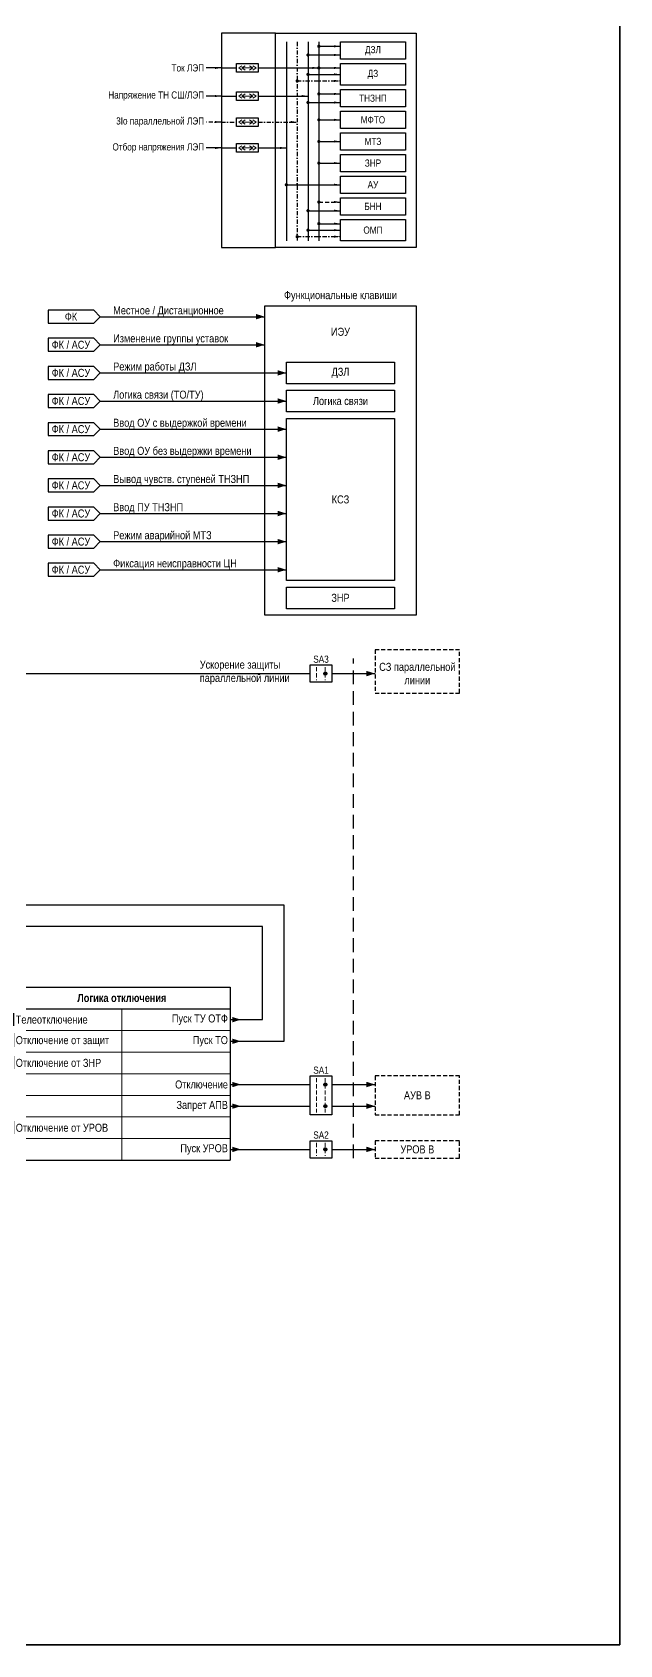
# Model space of a CAD drawing. Header units: millimetres. Extents: x -14593 to 14732, y -17400 to 5232.
# Drawn here: x 4459 to 4730, y -1124 to -378 of the extents above; entities that cross this region are included whole.
import ezdxf
from ezdxf.enums import TextEntityAlignment as Align

# ---------------------------------------------------------------- set-up
doc = ezdxf.new("R2010")
doc.units = ezdxf.units.MM
doc.linetypes.add('штриховая2', pattern=[9.525, 6.35, -3.175])
doc.linetypes.add('штрихпунктирная2', pattern=[12.7, 6.35, -3.175, 0, -3.175])
for name, color, linetype, lineweight in [('Основная', 7, 'Continuous', 30), ('Отключение_включение', 1, 'Continuous', 30), ('Тонкая', 7, 'Continuous', 18), ('Цепи внешние', 84, 'Continuous', 30), ('Цепи внутренние', 5, 'Continuous', 30), ('Цепи ТН', 200, 'Continuous', 30), ('Цепи ТТ', 23, 'Continuous', 30), ('Цепи ТТ  других присоединений', 23, 'штрихпунктирная2', 30), ('Цепь - ФК и АСУ', 132, 'Continuous', 30), ('Штриховая', 7, 'штриховая2', 20)]:
    doc.layers.add(name, color=color, linetype=linetype, lineweight=lineweight)
doc.layers.add('Рамка', color=8, linetype='Continuous', lineweight=35, plot=False)
doc.styles.add('Narrow', font='ARIALN.TTF')
doc.styles.add('Табл дан', font='ARIALN.TTF')
doc.styles.add('Табл загол', font='ARIALNB.TTF')

# ---------------------------------------------------------------- blocks, each defined once
blk = doc.blocks.new('*T249')
at = {"layer": 'Основная', "color": 0, "linetype": 'ByBlock', "lineweight": -2, "transparency": 16777216}
for p, q in [((0, 0), (100, 0)), ((0, 0), (0, -10)), ((100, 0), (100, -10))]:
    blk.add_line(p, q, dxfattribs=at)
at = {"layer": 'Основная', "color": 0, "linetype": 'ByBlock', "lineweight": 30, "transparency": 16777216}
for p, q in [((0, -10), (100, -10)), ((0, -10), (0, -80)), ((100, -10), (100, -80)), ((0, -80), (100, -80))]:
    blk.add_line(p, q, dxfattribs=at)
at = {"layer": 'Основная', "color": 0, "linetype": 'ByBlock', "lineweight": 18, "transparency": 16777216}
for p, q in [((50, -10), (50, -80)), ((0, -20), (100, -20)), ((0, -30), (100, -30)), ((0, -40), (100, -40)), ((0, -50), (100, -50)), ((0, -60), (100, -60)), ((0, -70), (100, -70))]:
    blk.add_line(p, q, dxfattribs=at)
at = {"layer": 'Основная', "color": 0, "transparency": 16777216, "char_height": 3.7}
for s, insert, width, attachment_point, style in [('{\\C256;Логика отключения}', (50, -5), 97, 5, 'Табл загол'), ('Телеотключение', (1, -15), 48, 4, 'Табл дан'), ('Пуск ТУ ОТФ', (99, -15), 48, 6, 'Табл дан'), ('{\\C256;Отключение от защит}', (1, -25), 48, 4, 'Табл дан'), ('Пуск ТО', (99, -25), 48, 6, 'Табл дан'), ('Отключение от ЗНР', (1, -35), 48, 4, 'Табл дан'), ('Отключение', (99, -45), 48, 6, 'Табл дан'), ('Запрет АПВ', (99, -55), 48, 6, 'Табл дан'), ('Отключение от УРОВ', (1, -65), 48, 4, 'Табл дан'), ('Пуск УРОВ', (99, -75), 48, 6, 'Табл дан')]:
    blk.add_mtext(s, dxfattribs=dict(at, insert=insert, width=width, attachment_point=attachment_point, style=style))
blk = doc.blocks.new('Point')
at = {"layer": 'Основная', "color": 0, "const_width": 1.5}
blk.add_lwpolyline([(-0.75, 0, 1), (0.75, 0, 1)], format="xyb", close=True, dxfattribs=at)

msp = doc.modelspace()

# ---------------------------------------------------------------- hatches: boundary and pattern name
at = {"lineweight": 25, "ltscale": 0.25}
h = msp.add_hatch(color=256, dxfattribs=at)
edge = h.paths.add_edge_path()
edge.add_arc((4594, -675), 0.75, 0, 360)
h = msp.add_hatch(color=256, dxfattribs=at)
edge = h.paths.add_edge_path()
edge.add_arc((4594, -865), 0.75, 0, 360)
h = msp.add_hatch(color=256, dxfattribs=at)
edge = h.paths.add_edge_path()
edge.add_arc((4594, -875), 0.75, 0, 360)
h = msp.add_hatch(color=256, dxfattribs=at)
edge = h.paths.add_edge_path()
edge.add_arc((4594, -895), 0.75, 0, 360)

# ---------------------------------------------------------------- linework, layer by layer
for centre in [(4594, -675), (4594, -865), (4594, -875), (4594, -895)]:
    msp.add_circle(centre, 0.75, dxfattribs=at)
at = {"layer": 'Основная', "ltscale": 0.3}
msp.add_lwpolyline([(4571, -379), (4546, -379), (4546, -478), (4571, -478)], dxfattribs=at)
for points in [[(4571, -379), (4636, -379), (4636, -478), (4571, -478)], [(4576, -531), (4626, -531), (4626, -541), (4576, -541)], [(4576, -544), (4626, -544), (4626, -554), (4576, -554)], [(4576, -557), (4626, -557), (4626, -632), (4576, -632)], [(4576, -635), (4626, -635), (4626, -645), (4576, -645)]]:
    msp.add_lwpolyline(points, close=True, dxfattribs=at)
at = {"layer": 'Основная'}
for points in [[(4601, -383), (4631, -383), (4631, -391), (4601, -391)], [(4553, -393), (4563, -393), (4563, -397), (4553, -397)], [(4601, -393), (4631, -393), (4631, -403), (4601, -403)], [(4553, -406), (4563, -406), (4563, -410), (4553, -410)], [(4601, -405), (4631, -405), (4631, -413), (4601, -413)], [(4601, -415), (4631, -415), (4631, -423), (4601, -423)], [(4553, -418), (4563, -418), (4563, -422), (4553, -422)], [(4553, -430), (4563, -430), (4563, -434), (4553, -434)], [(4601, -425), (4631, -425), (4631, -433), (4601, -433)], [(4601, -435), (4631, -435), (4631, -443), (4601, -443)], [(4601, -445), (4631, -445), (4631, -453), (4601, -453)], [(4601, -455), (4631, -455), (4631, -463), (4601, -463)], [(4601, -465), (4631, -465), (4631, -475), (4601, -475)], [(4566, -505), (4636, -505), (4636, -648), (4566, -648)], [(4587, -671), (4597, -671), (4597, -679), (4587, -679)], [(4587, -861), (4597, -861), (4597, -879), (4587, -879)], [(4587, -891), (4597, -891), (4597, -899), (4587, -899)]]:
    msp.add_lwpolyline(points, close=True, dxfattribs=at)
at = {"layer": 'Отключение_включение', "ltscale": 0.3}
for points in [[(4575, -782), (4425, -782)], [(4575, -845), (4575, -782)], [(4550, -845), (4575, -845)], [(4550, -865), (4587, -865)], [(4597, -865), (4617, -865)]]:
    msp.add_lwpolyline(points, dxfattribs=at)
for points in [[(4555, -845, 0, 2.5, 0), (4551, -845, 0, 0, 0)], [(4555, -865, 0, 2.5, 0), (4551, -865, 0, 0, 0)], [(4617, -865, 0, 2.5, 0), (4613, -865, 0, 0, 0)]]:
    msp.add_lwpolyline(points, format="xyseb", dxfattribs=at)
at = {"layer": 'Рамка', "color": 1}
msp.add_lwpolyline([(3979, 19), (4730, 19), (4730, -1124), (3979, -1124)], close=True, dxfattribs=at)
at = {"layer": 'Тонкая', "ltscale": 0.25}
for p, q in [((4554, -395), (4555.5, -394)), ((4555.5, -396), (4554, -395)), ((4555.5, -395), (4557, -394)), ((4557, -396), (4555.5, -395)), ((4560.5, -395), (4559, -394)), ((4559, -396), (4560.5, -395)), ((4562, -395), (4560.5, -394)), ((4560.5, -396), (4562, -395)), ((4554, -408), (4555.5, -407)), ((4555.5, -409), (4554, -408)), ((4555.5, -408), (4557, -407)), ((4557, -409), (4555.5, -408)), ((4560.5, -408), (4559, -407)), ((4559, -409), (4560.5, -408)), ((4562, -408), (4560.5, -407)), ((4560.5, -409), (4562, -408)), ((4554, -420), (4555.5, -419)), ((4555.5, -421), (4554, -420)), ((4555.5, -420), (4557, -419)), ((4557, -421), (4555.5, -420)), ((4560.5, -420), (4559, -419)), ((4559, -421), (4560.5, -420)), ((4562, -420), (4560.5, -419)), ((4560.5, -421), (4562, -420)), ((4554, -432), (4555.5, -431)), ((4555.5, -433), (4554, -432)), ((4555.5, -432), (4557, -431)), ((4557, -433), (4555.5, -432)), ((4560.5, -432), (4559, -431)), ((4559, -433), (4560.5, -432)), ((4562, -432), (4560.5, -431)), ((4560.5, -433), (4562, -432))]:
    msp.add_line(p, q, dxfattribs=at)
at = {"layer": 'Тонкая'}
for p, q in [((4560.5, -395), (4555.5, -395)), ((4560.5, -408), (4555.5, -408)), ((4560.5, -420), (4555.5, -420)), ((4560.5, -432), (4555.5, -432))]:
    msp.add_line(p, q, dxfattribs=at)
at = {"layer": 'Цепи внешние', "linetype": 'штриховая2', "ltscale": 0.3}
for points in [[(4656, -664), (4617, -664), (4617, -684), (4656, -684)], [(4656, -861), (4617, -861), (4617, -879), (4656, -879)], [(4656, -891), (4617, -891), (4617, -899), (4656, -899)]]:
    msp.add_lwpolyline(points, close=True, dxfattribs=at)
at = {"layer": 'Цепи внешние'}
for points in [[(4350, -675), (4587, -675)], [(4597, -675), (4617, -675)]]:
    msp.add_lwpolyline(points, dxfattribs=at)
at = {"layer": 'Цепи внешние', "ltscale": 0.3}
for points in [[(4617, -675, 0, 2.5, 0), (4613, -675, 0, 0, 0)], [(4617, -875, 0, 2.5, 0), (4613, -875, 0, 0, 0)], [(4617, -895, 0, 2.5, 0), (4613, -895, 0, 0, 0)]]:
    msp.add_lwpolyline(points, format="xyseb", dxfattribs=at)
for points in [[(4597, -875), (4617, -875)], [(4597, -895), (4617, -895)]]:
    msp.add_lwpolyline(points, dxfattribs=at)
at = {"layer": 'Цепи внутренние', "linetype": 'штриховая2'}
msp.add_lwpolyline([(4607, -899), (4607, -668)], dxfattribs=at)
at = {"layer": 'Цепи внутренние', "ltscale": 0.3}
for points in [[(4565, -792), (4415, -792)], [(4565, -835), (4565, -792)], [(4550, -835), (4565, -835)], [(4550, -875), (4587, -875)], [(4550, -895), (4587, -895)]]:
    msp.add_lwpolyline(points, dxfattribs=at)
for points in [[(4555, -835, 0, 2.5, 0), (4551, -835, 0, 0, 0)], [(4555, -875, 0, 2.5, 0), (4551, -875, 0, 0, 0)], [(4555, -895, 0, 2.5, 0), (4551, -895, 0, 0, 0)]]:
    msp.add_lwpolyline(points, format="xyseb", dxfattribs=at)
at = {"layer": 'Цепи ТН', "ltscale": 0.3}
for points in [[(4576, -383), (4576, -475)], [(4586, -383), (4586, -475)], [(4586, -389), (4601, -389)], [(4586, -398), (4601, -398)], [(4546, -408), (4539, -408)], [(4546, -408), (4553, -408)], [(4563, -408), (4586, -408)], [(4586, -411), (4601, -411)], [(4546, -432), (4539, -432)], [(4546, -432), (4553, -432)], [(4563, -432), (4576, -432)], [(4576, -449), (4601, -449)], [(4586, -461), (4601, -461)], [(4586, -470), (4601, -470)]]:
    msp.add_lwpolyline(points, dxfattribs=at)
at = {"layer": 'Цепи ТН'}
for points in [[(4601, -389, 0, 1, 0), (4598, -389, 0, 0, 0)], [(4601, -398, 0, 1, 0), (4598, -398, 0, 0, 0)], [(4546, -408, 0, 1, 0), (4543, -408, 0, 0, 0)], [(4586, -408, 0, 1, 0), (4583, -408, 0, 0, 0)], [(4601, -411, 0, 1, 0), (4598, -411, 0, 0, 0)], [(4546, -432, 0, 1, 0), (4543, -432, 0, 0, 0)], [(4576, -432, 0, 1, 0), (4573, -432, 0, 0, 0)], [(4601, -449, 0, 1, 0), (4598, -449, 0, 0, 0)], [(4601, -461, 0, 1, 0), (4598, -461, 0, 0, 0)], [(4601, -470, 0, 1, 0), (4598, -470, 0, 0, 0)]]:
    msp.add_lwpolyline(points, format="xyseb", dxfattribs=at)
at = {"layer": 'Цепи ТТ', "ltscale": 0.3}
for points in [[(4591, -383), (4591, -475)], [(4591, -385), (4601, -385)], [(4546, -395), (4539, -395)], [(4546, -395), (4553, -395)], [(4563, -395), (4566, -395)], [(4566, -395), (4591, -395)], [(4591, -395), (4601, -395)], [(4591, -407), (4601, -407)], [(4591, -419), (4601, -419)], [(4591, -429), (4601, -429)], [(4591, -439), (4601, -439)], [(4591, -467), (4601, -467)]]:
    msp.add_lwpolyline(points, dxfattribs=at)
at = {"layer": 'Цепи ТТ'}
for points in [[(4601, -385, 0, 1, 0), (4598, -385, 0, 0, 0)], [(4546, -395, 0, 1, 0), (4543, -395, 0, 0, 0)], [(4591, -395, 0, 1, 0), (4588, -395, 0, 0, 0)], [(4601, -395, 0, 1, 0), (4598, -395, 0, 0, 0)], [(4601, -407, 0, 1, 0), (4598, -407, 0, 0, 0)], [(4546, -420, 0, 1, 0), (4543, -420, 0, 0, 0)], [(4601, -419, 0, 1, 0), (4598, -419, 0, 0, 0)], [(4601, -429, 0, 1, 0), (4598, -429, 0, 0, 0)], [(4601, -439, 0, 1, 0), (4598, -439, 0, 0, 0)], [(4601, -457, 0, 1, 0), (4598, -457, 0, 0, 0)], [(4601, -467, 0, 1, 0), (4598, -467, 0, 0, 0)]]:
    msp.add_lwpolyline(points, format="xyseb", dxfattribs=at)
at = {"layer": 'Цепи ТТ', "linetype": 'штриховая2', "ltscale": 0.3}
msp.add_lwpolyline([(4591, -457), (4601, -457)], dxfattribs=at)
at = {"layer": 'Цепи ТТ  других присоединений', "ltscale": 0.3}
for points in [[(4581, -383), (4581, -475)], [(4581, -401), (4601, -401)], [(4546, -420), (4539, -420)], [(4546, -420), (4553, -420)], [(4563, -420), (4581, -420)], [(4581, -473), (4601, -473)]]:
    msp.add_lwpolyline(points, dxfattribs=at)
at = {"layer": 'Цепи ТТ  других присоединений'}
for points in [[(4601, -401, 0, 1, 0), (4598, -401, 0, 0, 0)], [(4581, -420, 0, 1, 0), (4578, -420, 0, 0, 0)], [(4601, -473, 0, 1, 0), (4598, -473, 0, 0, 0)]]:
    msp.add_lwpolyline(points, format="xyseb", dxfattribs=at)
at = {"layer": 'Цепь - ФК и АСУ', "ltscale": 0.3}
for points in [[(4490, -510), (4487, -507), (4466, -507), (4466, -513), (4487, -513), (4490, -510)], [(4490, -523), (4487, -520), (4466, -520), (4466, -526), (4487, -526), (4490, -523)], [(4490, -536), (4487, -533), (4466, -533), (4466, -539), (4487, -539), (4490, -536)], [(4490, -549), (4487, -546), (4466, -546), (4466, -552), (4487, -552), (4490, -549)], [(4490, -562), (4487, -559), (4466, -559), (4466, -565), (4487, -565), (4490, -562)], [(4490, -575), (4487, -572), (4466, -572), (4466, -578), (4487, -578), (4490, -575)], [(4490, -588), (4487, -585), (4466, -585), (4466, -591), (4487, -591), (4490, -588)], [(4490, -601), (4487, -598), (4466, -598), (4466, -604), (4487, -604), (4490, -601)], [(4490, -614), (4487, -611), (4466, -611), (4466, -617), (4487, -617), (4490, -614)], [(4490, -627), (4487, -624), (4466, -624), (4466, -630), (4487, -630), (4490, -627)]]:
    msp.add_lwpolyline(points, dxfattribs=at)
at = {"layer": 'Цепь - ФК и АСУ'}
for points in [[(4490, -510), (4566, -510)], [(4490, -523), (4566, -523)], [(4490, -536), (4576, -536)], [(4490, -549), (4576, -549)], [(4490, -562), (4576, -562)], [(4490, -575), (4576, -575)], [(4490, -588), (4576, -588)], [(4490, -601), (4576, -601)], [(4490, -614), (4576, -614)], [(4490, -627), (4576, -627)]]:
    msp.add_lwpolyline(points, dxfattribs=at)
at = {"layer": 'Цепь - ФК и АСУ', "ltscale": 0.3}
for points in [[(4566, -510, 0, 2.5, 0), (4562, -510, 0, 0, 0)], [(4566, -523, 0, 2.5, 0), (4562, -523, 0, 0, 0)], [(4576, -536, 0, 2.5, 0), (4572, -536, 0, 0, 0)], [(4576, -549, 0, 2.5, 0), (4572, -549, 0, 0, 0)], [(4576, -562, 0, 2.5, 0), (4572, -562, 0, 0, 0)], [(4576, -575, 0, 2.5, 0), (4572, -575, 0, 0, 0)], [(4576, -588, 0, 2.5, 0), (4572, -588, 0, 0, 0)], [(4576, -601, 0, 2.5, 0), (4572, -601, 0, 0, 0)], [(4576, -614, 0, 2.5, 0), (4572, -614, 0, 0, 0)], [(4576, -627, 0, 2.5, 0), (4572, -627, 0, 0, 0)]]:
    msp.add_lwpolyline(points, format="xyseb", dxfattribs=at)
at = {"layer": 'Штриховая', "ltscale": 0.3}
for p, q in [((4590, -672), (4590, -678)), ((4594, -672), (4594, -678)), ((4590, -862), (4590, -878)), ((4594, -862), (4594, -878)), ((4590, -892), (4590, -898)), ((4594, -892), (4594, -898))]:
    msp.add_line(p, q, dxfattribs=at)

# ---------------------------------------------------------------- block references
msp.add_blockref('*T249', (4450, -820))
at = {"layer": 'Цепи ТН', "xscale": 0.5, "yscale": 0.5, "zscale": 0.5}
for p in [(4586, -389), (4586, -398), (4586, -411), (4576, -449), (4586, -461), (4586, -470)]:
    msp.add_blockref('Point', p, dxfattribs=at)
at = {"layer": 'Цепи ТТ', "xscale": 0.5, "yscale": 0.5, "zscale": 0.5}
for p in [(4591, -385), (4591, -395), (4581, -401), (4591, -407), (4591, -419), (4591, -429), (4591, -439), (4591, -457), (4591, -467), (4581, -473)]:
    msp.add_blockref('Point', p, dxfattribs=at)

# ---------------------------------------------------------------- texts
at = {"layer": 'Основная', "style": 'Narrow'}
for s, p in [('SA3', (4592, -670)), ('SA1', (4592, -860)), ('SA2', (4592, -890))]:
    msp.add_text(s, height=3.3, dxfattribs=at).set_placement(p, align=Align.CENTER)
for s, insert, char_height, width, attachment_point in [('ДЗЛ', (4616, -387), 3.3, 30, 5), ('Ток ЛЭП', (4538, -395), 3.3, 71.4983, 6), ('ДЗ', (4616, -398), 3.3, 30, 5), ('Напряжение ТН СШ/ЛЭП', (4538, -408), 3.3, 71.4983, 6), ('ТНЗНП', (4616, -409), 3.3, 30, 5), ('МФТО', (4616, -419), 3.3, 30, 5), ('3Io параллельной ЛЭП', (4538, -420), 3.3, 71.4983, 6), ('Отбор напряжения ЛЭП', (4538, -432), 3.3, 71.4983, 6), ('МТЗ', (4616, -429), 3.3, 30, 5), ('ЗНР', (4616, -439), 3.3, 30, 5), ('АУ', (4616, -449), 3.3, 30, 5), ('БНН', (4616, -459), 3.3, 30, 5), ('ОМП', (4616, -470), 3.3, 30, 5), ('Функциональные клавиши', (4601, -503), 3.7, 94, 8), ('Местное / Дистанционное', (4496, -510), 3.7, 99, 7), ('ФК', (4476.5, -510), 3.7, 21, 5), ('ФК / АСУ', (4476.5, -523), 3.7, 21, 5), ('Изменение группы уставок', (4496, -523), 3.7, 99, 7), ('ИЭУ', (4601, -517), 3.7, 70, 5), ('ФК / АСУ', (4476.5, -536), 3.7, 21, 5), ('Режим работы ДЗЛ', (4496, -536), 3.7, 89, 7), ('ДЗЛ', (4601, -536), 3.7, 50, 5), ('Логика связи (ТО/ТУ)', (4496, -549), 3.7, 89, 7), ('ФК / АСУ', (4476.5, -549), 3.7, 21, 5), ('Логика связи', (4601, -549), 3.7, 50, 5), ('Ввод ОУ с выдержкой времени', (4496, -562), 3.7, 99, 7), ('ФК / АСУ', (4476.5, -562), 3.7, 21, 5), ('ФК / АСУ', (4476.5, -575), 3.7, 21, 5), ('Ввод ОУ без выдержки времени', (4496, -575), 3.7, 99, 7), ('ФК / АСУ', (4476.5, -588), 3.7, 21, 5), ('Вывод чувств. ступеней ТНЗНП', (4496, -588), 3.7, 99, 7), ('Ввод ПУ ТНЗНП', (4496, -601), 3.7, 99, 7), ('КСЗ', (4601, -594.5), 3.7, 50, 5), ('ФК / АСУ', (4476.5, -601), 3.7, 21, 5), ('Режим аварийной МТЗ', (4496, -614), 3.7, 99, 7), ('ФК / АСУ', (4476.5, -614), 3.7, 21, 5), ('ФК / АСУ', (4476.5, -627), 3.7, 21, 5), ('Фиксация неисправности ЦН', (4496, -627), 3.7, 99, 7), ('ЗНР', (4601, -640), 3.7, 50, 5), ('Ускорение защиты параллельной линии', (4536, -680), 3.7, 56, 7), ('СЗ параллельной линии', (4636.5, -675), 3.7, 39, 5), ('АУВ В', (4636.5, -870), 3.7, 39, 5), ('УРОВ В', (4636.5, -895), 3.7, 39, 5)]:
    msp.add_mtext(s, dxfattribs=dict(at, insert=insert, char_height=char_height, width=width, attachment_point=attachment_point))

doc.saveas('drawing.dxf')
